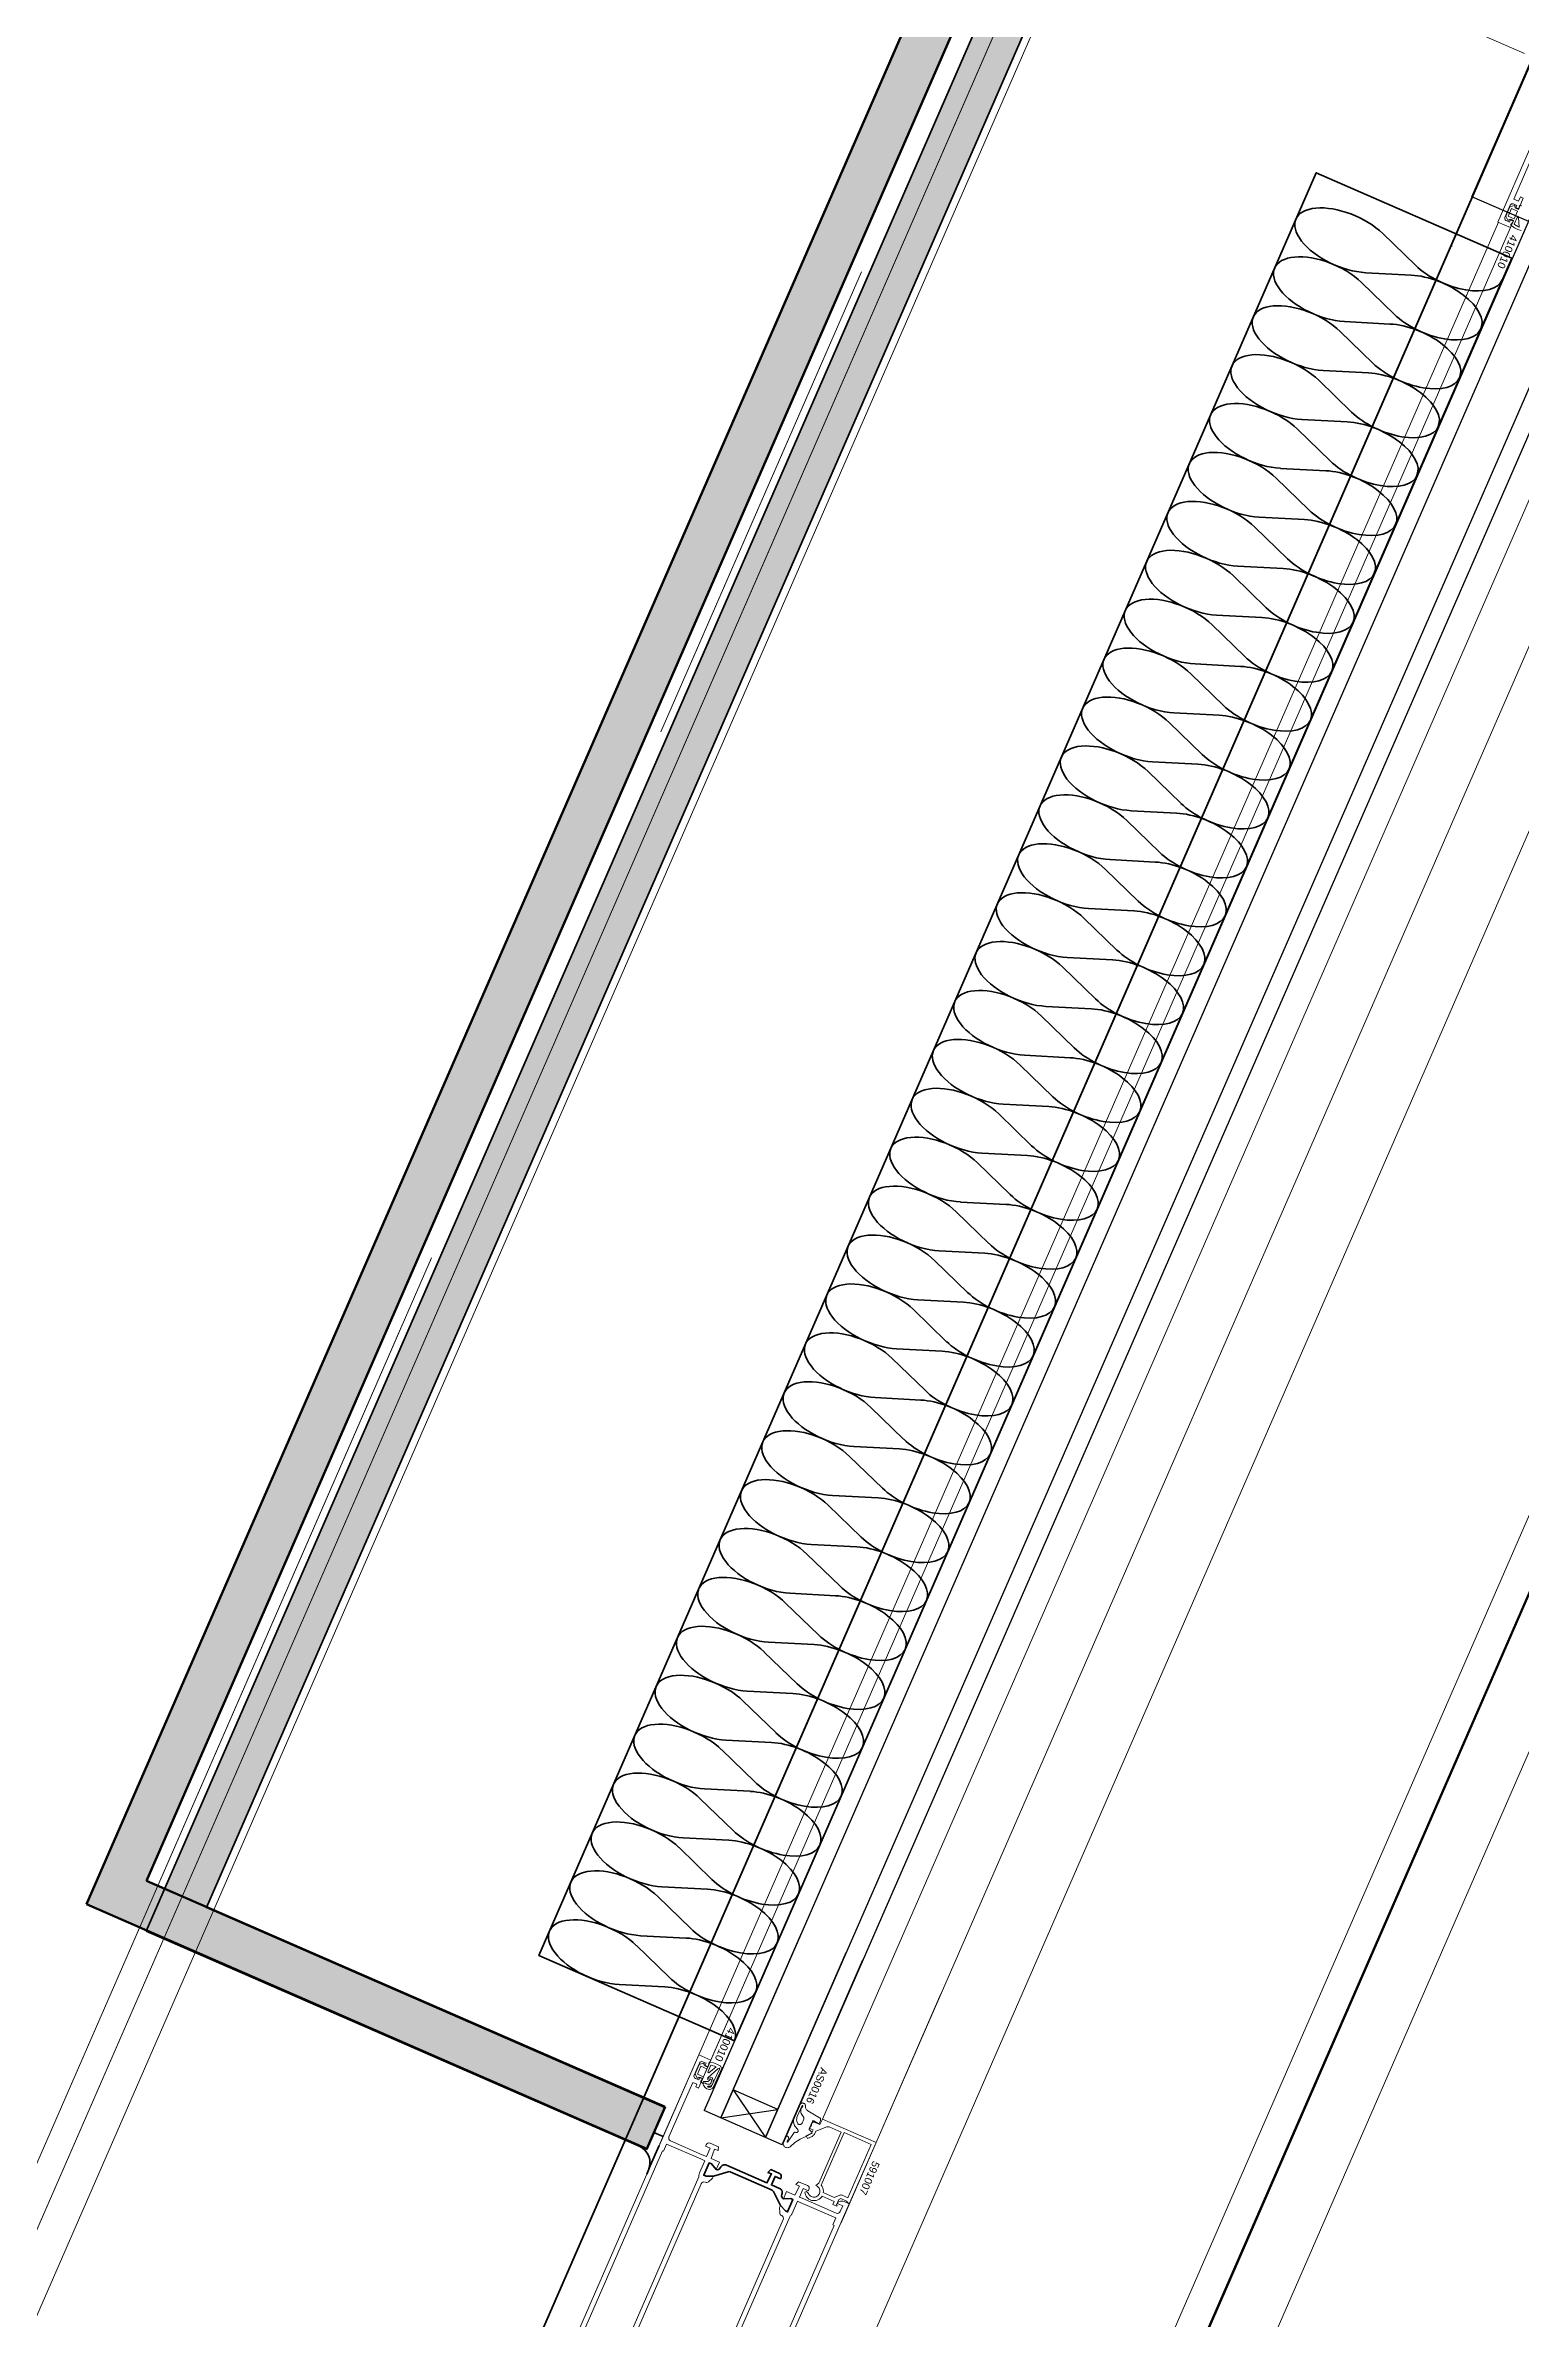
# Model space of a CAD drawing. Header units: millimetres. Extents: x -37281 to 954596, y -59787 to 956680.
# Drawn here: x 9060 to 9544, y -6371 to -5625 of the extents above; entities that cross this region are included whole.
import ezdxf
from ezdxf.enums import TextEntityAlignment as Align

# ---------------------------------------------------------------- set-up
doc = ezdxf.new("R2010")
doc.units = ezdxf.units.MM
doc.header["$MEASUREMENT"] = 0
doc.linetypes.add('Dot & Dashed', pattern=[670.277762, 352.777767, -176.388884, 0, -141.111112])
doc.linetypes.add('Double Dashed', pattern=[1093.611073, 529.166651, -211.666656, 141.111112, -211.666656])
for name, color, linetype, lineweight in [('0_Pen_No__2', 8, 'Continuous', 15), ('0_Pen_No__5', 7, 'Continuous', 25), ('0_Pen_No__6', 7, 'Continuous', 35), ('0_Pen_No__7', 7, 'Continuous', 35), ('0_Pen_No__9', 7, 'Continuous', 13), ('New_A-20-M_Floor_Slab_Pen_No__89', 8, 'Continuous', 20), ('New_A-20-M_Roof_Pen_No__93', 8, 'Continuous', 13), ('New_A-25-M_Curtain_Wall_Pen_No__90', 8, 'Continuous', 20), ('New_A-25-M_Wall_Ext_Pen_No__1', 7, 'Continuous', 13), ('New_A-25-M_Wall_Ext_Pen_No__155', 5, 'Continuous', 35), ('New_A-25-M_Wall_Ext_Pen_No__87', 8, 'Continuous', 20), ('New_A-95-P_Drawing_Pen_No__1', 7, 'Continuous', 13), ('New_ArchiCAD Windows_Pen_No__3', 7, 'Continuous', 18), ('New_ArchiCAD Zone Stamps_Pen_No__9', 7, 'Continuous', 13)]:
    doc.layers.add(name, color=color, linetype=linetype, lineweight=lineweight)
for name, color, linetype, lineweight, true_color in [('0_Pen_No__40', 7, 'Continuous', 35, 0x2a2a2a), ('0_Pen_No__54', 7, 'Continuous', 35, 0x444444), ('A-15-MG_Structural_Grid_Pen_No__163', 7, 'Continuous', 0, 0x750077), ('A-25-M_Wall_Int_Pen_No__107', 7, 'Continuous', 15, 0xa6a6a6), ('A-25-M_Wall_Int_Pen_No__27', 7, 'Continuous', 50, 0x2a2a2a), ('New_A-15-MG_Structural_Grid_Phase_2_Pen_No__222', 7, 'Continuous', 13, 0x65af33), ('New_A-25-M_Curtain_Wall_Pen_No__69', 7, 'Continuous', 20, 0x606060), ('New_A-35-M_FFE-Zone_Pen_No__74', 7, 'Continuous', 20, 0x606060), ('New_ArchiCAD Windows_Pen_No__23', 7, 'Continuous', 30, 0x2a2a2a)]:
    doc.layers.add(name, color=color, linetype=linetype, lineweight=lineweight, true_color=true_color)
for name, color, linetype in [('A-15-MG_Structural_Grid', 7, 'Continuous'), ('A-25-M_Wall_Int', 7, 'Continuous'), ('New_A-15-MG_Structural_Grid_Phase_2', 7, 'Continuous'), ('New_A-20-M_Floor_Slab', 7, 'Continuous'), ('New_A-20-M_Roof', 7, 'Continuous'), ('New_A-25-M_Curtain_Wall', 7, 'Continuous'), ('New_A-25-M_Wall_Ext', 7, 'Continuous'), ('New_A-35-M_FFE-Zone', 7, 'Continuous'), ('New_A-95-P_Drawing', 7, 'Continuous'), ('New_ArchiCAD Windows', 7, 'Continuous')]:
    doc.layers.add(name, color=color, linetype=linetype)
doc.styles.add('GENERATED_STYLE_2', font='')
doc.styles.add('GENERATED_STYLE_3', font='')
doc.styles.add('GENERATED_STYLE_4', font='')
doc.styles.get('GENERATED_STYLE_2').set_extended_font_data('Arial', bold=True)
doc.styles.get('GENERATED_STYLE_3').set_extended_font_data('Arial')
doc.styles.get('GENERATED_STYLE_4').set_extended_font_data('Swis721 BT')
doc.dimstyles.new('GENERATED_STYLE__1', dxfattribs={"dimtxt": 250, "dimasz": 95, "dimexe": 0.18, "dimexo": 0, "dimgap": 0.09, "dimtad": 1, "dimdec": 0, "dimzin": 0, "dimdsep": 46, "dimtxsty": 'GENERATED_STYLE_4', "dimblk": 'ARROWHEAD_2', "dimblk1": 'ARROWHEAD_2', "dimblk2": 'ARROWHEAD_2', "dimcen": 0.09, "dimclrd": 7, "dimclre": 7, "dimclrt": 7, "dimadec": 0, "dimazin": 0, "dimtfac": 1, "dimtdec": 4, "dimtmove": 0, "dimatfit": 3, "dimfxl": 1, "dimtolj": 1, "dimtzin": 0, "dimarcsym": 0})

# ---------------------------------------------------------------- blocks, each defined once
blk = doc.blocks.new('Wall_2_3', base_point=(10092.6, -4631.3))
at = {"layer": 'New_A-25-M_Wall_Ext_Pen_No__87', "linetype": 'Continuous', "flags": 128}
for points in [[(10000.93, -4591.33), (2142.47, -22613.27)], [(2234.14, -22653.24), (10092.6, -4631.3)]]:
    blk.add_lwpolyline(points, dxfattribs=at)
blk = doc.blocks.new('Wall_4_3', base_point=(9982.59, -4632.6))
at = {"layer": 'New_A-25-M_Wall_Ext_Pen_No__87', "linetype": 'Continuous', "flags": 128}
for points in [[(9831.34, -4566.65), (7921.52, -8946.49)], [(4871.77, -16353.33), (9982.59, -4632.6)]]:
    blk.add_lwpolyline(points, dxfattribs=at)
blk = doc.blocks.new('Single Office_INB 2115_9_3', base_point=(8057.77, -4933.21))
at = {"layer": 'New_A-35-M_FFE-Zone_Pen_No__74', "linetype": 'Continuous'}
blk.add_line((8511.78, -7592.83), (9849.29, -4525.48), dxfattribs=at)
at = {"layer": 'New_ArchiCAD Zone Stamps_Pen_No__9'}
for tag, height, style, p in [('ROOM_NAME', 250, 'GENERATED_STYLE_2', (6347.73, -3992.94)), ('zoneNameLine2', 250, 'GENERATED_STYLE_2', (6159.3, -4425.07)), ('ROOM_NUMBER', 200, 'GENERATED_STYLE_3', (5970.87, -4845.78)), ('measuredAreaCode', 200, 'GENERATED_STYLE_3', (5813.84, -5205.89)), ('DUMMY_649', 200, 'GENERATED_STYLE_3', (6121.24, -5339.93)), ('DUMMY_650', 200, 'GENERATED_STYLE_3', (6610.58, -5553.31)), ('DUMMY_651', 133.33, 'GENERATED_STYLE_3', (6889.88, -5659.86))]:
    blk.add_attdef(tag, text='', height=height, rotation=336.44041, dxfattribs=dict(at, style=style)).set_placement(p, align=Align.TOP_LEFT)
blk = doc.blocks.new('Slab_4_3', base_point=(-34879.65, -33019.01))
at = {"layer": 'New_A-20-M_Floor_Slab_Pen_No__89', "linetype": 'Continuous', "flags": 128}
blk.add_lwpolyline([(19341.14, -30335.29), (10989.45, -26693.54), (10933.09, -26822.78), (1863.41, -22867.95), (9871.66, -4502.51), (4224.74, -2040.17), (4132.95, -2000.14), (2145.42, -6558.18), (-3141.98, -4252.62), (-10743.58, -11326.43), (-11126.43, -10915.01), (-34879.65, -33019.01)], dxfattribs=at)
blk = doc.blocks.new('Slab_8_3', base_point=(10933.09, -26822.78))
at = {"layer": 'New_A-20-M_Floor_Slab_Pen_No__89', "linetype": 'Continuous', "flags": 128}
blk.add_lwpolyline([(10933.09, -26822.78), (1863.41, -22867.95), (9871.66, -4502.51), (18941.33, -8457.33)], close=True, dxfattribs=at)
blk = doc.blocks.new('Double Window 19[11]_3')
at = {"layer": 'New_ArchiCAD Windows_Pen_No__23', "linetype": 'Continuous'}
for p, q in [((9528.21, -5674.65), (9548.19, -5628.81)), ((9702.37, -5750.59), (9528.21, -5674.65))]:
    blk.add_line(p, q, dxfattribs=at)
at = {"layer": 'New_ArchiCAD Windows_Pen_No__3', "linetype": 'Continuous'}
for p, q in [((8837.36, -6846.16), (9396.94, -5562.86)), ((9188.46, -6453.79), (9528.21, -5674.65)), ((9171.94, -6992.06), (9731.52, -5708.75)), ((9702.37, -5750.59), (9362.62, -6529.74))]:
    blk.add_line(p, q, dxfattribs=at)
blk = doc.blocks.new('Wall_139_3', base_point=(10165.92, -4712.54))
at = {"layer": 'New_A-25-M_Wall_Ext_Pen_No__155', "linetype": 'Continuous'}
h = blk.add_hatch(dxfattribs=at)
h.set_pattern_fill('Grid_5x5_Diagonal_0003', color=256, style=0, pattern_type=2)
h.set_pattern_definition([(45, (0, 0), (-35.35534, 35.35534), []), (135, (0, 0), (35.35534, 35.35534), [])])
h.paths.add_polyline_path([(9831.34, -4566.65), (9396.94, -5562.86), (9410.69, -5568.86), (9413.44, -5570.06), (9545.44, -5627.61), (9548.19, -5628.81), (9548.65, -5629.01), (9722.35, -5704.76), (9730.88, -5708.47), (9731.52, -5708.75), (10165.92, -4712.54), (10165.27, -4712.26), (9983.05, -4632.8), (9982.59, -4632.6), (9979.84, -4631.4), (9847.84, -4573.85), (9845.09, -4572.65)])
at = {"layer": 'New_A-25-M_Wall_Ext_Pen_No__1', "linetype": 'Continuous'}
blk.add_line((9545.44, -5627.61), (9413.44, -5570.06), dxfattribs=at)
at = {"layer": 'New_ArchiCAD Windows', "color": 251, "linetype": 'Continuous', "lineweight": 20, "true_color": 0x606060}
blk.add_blockref('Double Window 19[11]_3', (0, 0), dxfattribs=at)
blk = doc.blocks.new('Wall_197_3', base_point=(9073.79, -6234.67))
at = {"layer": 'A-25-M_Wall_Int_Pen_No__107', "linetype": 'Continuous'}
blk.add_hatch(color=256, dxfattribs=at).paths.add_polyline_path([(9093.54, -6226.92), (9543.89, -5194.12), (9530.14, -5188.12), (9073.79, -6234.67)])
at = {"layer": 'A-25-M_Wall_Int_Pen_No__27', "linetype": 'Continuous', "flags": 128}
for points in [[(9530.14, -5188.12), (9073.79, -6234.67)], [(9093.54, -6226.92), (9543.89, -5194.12)]]:
    blk.add_lwpolyline(points, dxfattribs=at)
blk = doc.blocks.new('Wall_198_3', base_point=(9257.63, -6314.83))
at = {"layer": 'A-25-M_Wall_Int_Pen_No__107', "linetype": 'Continuous'}
blk.add_hatch(color=256, dxfattribs=at).paths.add_polyline_path([(9263.62, -6301.08), (9093.54, -6226.92), (9073.79, -6234.67), (9257.63, -6314.83)])
at = {"layer": 'A-25-M_Wall_Int_Pen_No__27', "linetype": 'Continuous', "flags": 128}
for points in [[(9263.62, -6301.08), (9093.54, -6226.92)], [(9073.79, -6234.67), (9257.63, -6314.83)], [(9257.63, -6314.83), (9263.62, -6301.08)]]:
    blk.add_lwpolyline(points, dxfattribs=at)
blk = doc.blocks.new('Morph_1_3')
at = {"layer": 'New_A-20-M_Roof_Pen_No__93', "linetype": 'Continuous', "flags": 128}
blk.add_lwpolyline([(2064.53, -22792.01), (10012.82, -4564.06)], dxfattribs=at)
blk = doc.blocks.new('Standard grid marker')
at = {"layer": 'A-15-MG_Structural_Grid_Pen_No__163', "linetype": 'Double Dashed'}
blk.add_line((1000, 0), (29725.95, 0), dxfattribs=at)
at = {"layer": 'A-15-MG_Structural_Grid_Pen_No__163', "style": 'GENERATED_STYLE_4'}
for tag, p in [('AC_MarkerText_1_0', (-500, 41.18)), ('AC_MarkerText_1_1', (31225.95, 41.18))]:
    blk.add_attdef(tag, text='', height=350, rotation=90, dxfattribs=at).set_placement(p, align=Align.MIDDLE_CENTER)
blk = doc.blocks.new('Beam_4_3', base_point=(10000.93, -4591.33))
at = {"layer": 'New_A-25-M_Curtain_Wall_Pen_No__69', "linetype": 'Dot & Dashed'}
blk.add_line((10000.93, -4591.33), (2142.47, -22613.27), dxfattribs=at)
at = {"layer": 'New_A-25-M_Curtain_Wall_Pen_No__90', "linetype": 'Continuous'}
for p, q in [((10000.93, -4591.33), (2142.47, -22613.27)), ((10203.2, -4679.52), (2344.74, -22701.46))]:
    blk.add_line(p, q, dxfattribs=at)
blk = doc.blocks.new('*D486')
at = {"layer": 'New_A-95-P_Drawing_Pen_No__1', "linetype": 'Continuous'}
for p, q in [((10444.54, -4791.67), (10358.8, -4675.56)), ((10426.1, -4677.59), (10401.67, -4733.62)), ((10315.74, -4696.14), (10487.61, -4771.09)), ((10401.67, -4733.62), (9682.21, -6383.58)), ((9639.34, -6325.52), (9725.07, -6441.64)), ((9596.27, -6346.11), (9768.14, -6421.05)), ((9682.21, -6383.58), (9657.77, -6439.61))]:
    blk.add_line(p, q, dxfattribs=at)
at = {"layer": 'New_A-95-P_Drawing_Pen_No__1', "insert": (9819.6, -5943.41), "char_height": 250, "attachment_point": 7, "rotation": 66.44041, "style": 'GENERATED_STYLE_4'}
blk.add_mtext('\\A1;{\\fSwis721 BT|b0|i0|c0|p34;1,800}', dxfattribs=at)
blk = doc.blocks.new('ARROWHEAD_2')
at = {"color": 0, "linetype": 'Continuous', "lineweight": 0}
for p, q in [((-0.3781, -0.655), (0.3781, 0.655)), ((0, 0), (-1, 0))]:
    blk.add_line(p, q, dxfattribs=at)
blk = doc.blocks.new('Standard grid marker[55]_3', base_point=(12179.47, 840.07))
at = {"layer": 'New_A-15-MG_Structural_Grid_Phase_2_Pen_No__222', "linetype": 'Double Dashed'}
blk.add_line((11800.31, -29.45), (-2469.84, -32755.44), dxfattribs=at)
at = {"layer": 'New_A-15-MG_Structural_Grid_Phase_2_Pen_No__222', "style": 'GENERATED_STYLE_4'}
for tag, p in [('AC_MarkerText_1_0', (11806.43, 1584.91)), ('AC_MarkerText_1_1', (-3621.73, -33796.76))]:
    blk.add_attdef(tag, text='', height=350, rotation=336.44041, dxfattribs=at).set_placement(p, align=Align.MIDDLE_CENTER)

msp = doc.modelspace()

# ---------------------------------------------------------------- hatches: boundary and pattern name
at = {"layer": '0_Pen_No__40', "linetype": 'Continuous'}
for points in [[(9093.42, -6243.48), (9113.16, -6235.73), (9555.98, -5221.46), (9541.77, -5215.26)], [(9093.42, -6243.48), (9257.54, -6315.05), (9263.53, -6301.3), (9113.16, -6235.73)]]:
    msp.add_hatch(color=256, dxfattribs=at).paths.add_polyline_path(points)

# ---------------------------------------------------------------- linework, layer by layer
at = {"layer": '0_Pen_No__2', "linetype": 'Continuous', "flags": 128}
for points in [[(9549.77, -5657.54), (9541.98, -5675.41), (9543.54, -5676.09), (9544.14, -5674.71), (9545.05, -5675.11), (9543.45, -5678.78), (9542.54, -5678.38), (9542.94, -5677.46), (9541.84, -5676.99), (9541.72, -5676.94), (9541.6, -5676.92), (9541.47, -5676.92), (9541.35, -5676.94), (9541.23, -5676.97), (9541.11, -5677.03), (9541.01, -5677.1), (9540.92, -5677.19), (9540.84, -5677.29), (9540.78, -5677.4), (9539.03, -5681.43), (9538.99, -5681.55), (9538.96, -5681.67), (9538.96, -5681.8), (9538.98, -5681.92), (9539.01, -5682.04), (9539.07, -5682.16), (9539.14, -5682.26), (9539.23, -5682.35), (9539.33, -5682.43), (9539.44, -5682.48), (9540.54, -5682.96), (9540.94, -5682.05), (9541.86, -5682.45), (9540.86, -5684.74), (9536.73, -5682.94), (9557.52, -5635.28)], [(9310, -6328.82), (9309.47, -6329.04), (9309.53, -6329.49), (9309.66, -6329.93), (9309.85, -6330.35), (9310.1, -6330.73), (9310.41, -6331.07), (9310.77, -6331.36), (9311.16, -6331.59), (9311.64, -6331.76), (9312.15, -6331.84), (9312.66, -6331.84), (9313.16, -6331.76), (9313.64, -6331.59), (9314.09, -6331.35), (9314.5, -6331.04), (9314.84, -6330.66), (9315.08, -6330.36), (9319.02, -6332.08), (9318.58, -6333.08), (9319.87, -6333.64), (9320.03, -6333.28), (9319.84, -6333.2), (9320.6, -6331.45), (9321.26, -6331.2), (9323.05, -6331.98), (9323.6, -6332.72), (9324.12, -6332.66), (9332.79, -6312.77), (9315.19, -6305.09), (9314.39, -6306.93), (9312.28, -6306.01), (9311.59, -6306.57), (9311.62, -6306.74), (9311.61, -6306.9), (9311.58, -6307.06), (9311.52, -6307.21), (9311.44, -6307.36), (9311.34, -6307.48), (9311.22, -6307.59), (9311.08, -6307.68), (9311.1, -6308.22), (9312.11, -6308.66), (9311.65, -6309.71), (9309.86, -6310.6), (9310.31, -6311.5), (9311.77, -6310.77), (9312.01, -6310.63), (9312.23, -6310.46), (9312.42, -6310.25), (9312.58, -6310.03), (9312.71, -6309.78), (9313.02, -6309.06), (9316.59, -6307.66), (9316.74, -6307.61), (9316.9, -6307.59), (9317.06, -6307.6), (9317.21, -6307.62), (9317.36, -6307.68), (9321.28, -6309.39)], [(9321.28, -6309.39), (9313.97, -6326.16), (9313.03, -6326.85), (9313.41, -6327.08), (9313.68, -6327.28), (9313.91, -6327.52), (9314.1, -6327.79), (9314.24, -6328.1), (9314.32, -6328.42), (9314.35, -6328.75), (9314.32, -6329.09), (9314.24, -6329.41), (9314.1, -6329.71), (9313.91, -6329.99), (9313.68, -6330.22), (9313.41, -6330.42), (9313.11, -6330.57), (9312.79, -6330.66), (9312.46, -6330.7), (9312.12, -6330.68), (9311.8, -6330.61), (9311.49, -6330.48), (9311.21, -6330.3), (9310.97, -6330.07), (9310.76, -6329.81), (9310.61, -6329.51), (9310, -6328.82)]]:
    msp.add_lwpolyline(points, dxfattribs=at)
for points in [[(9242.13, -6402.58), (9275.39, -6326.31, -0.414214), (9276.71, -6325.8), (9276.76, -6325.82, 0.294108), (9277.83, -6325.65), (9279.14, -6324.46), (9279.42, -6323.82), (9277.01, -6323.86), (9276.27, -6323.54), (9278.03, -6319.5), (9278.77, -6319.82), (9280.38, -6321.62), (9281.42, -6319.24), (9278.67, -6318.04), (9279.79, -6314.92), (9280.99, -6315.45), (9281.07, -6314.17), (9278.36, -6312.99, 0.414214), (9277.05, -6313.51), (9276.85, -6313.97), (9278.4, -6314.65), (9277.21, -6317.4), (9275.79, -6316.78), (9265.38, -6312.24, -0.414214), (9264.86, -6310.92), (9272.66, -6293.05), (9274.03, -6293.65), (9273.63, -6294.57), (9274.55, -6294.97), (9275.95, -6291.76), (9275.03, -6291.36), (9274.63, -6292.27), (9273.53, -6291.79, -0.414214), (9273.12, -6290.74), (9274.88, -6286.71, -0.414214), (9275.93, -6286.29), (9277.03, -6286.77), (9276.63, -6287.69), (9277.55, -6288.09), (9278.55, -6285.8), (9274.61, -6284.08), (9210.65, -6430.74)], [(9269.08, -6414.33), (9302.34, -6338.07, 0.414214), (9301.82, -6336.75), (9301.77, -6336.73, -0.294108), (9301.17, -6335.83), (9301.14, -6334.05), (9301.42, -6333.41), (9303.04, -6335.21), (9303.77, -6335.53), (9305.53, -6331.49), (9304.8, -6331.17), (9302.38, -6331.21), (9303.42, -6328.83), (9306.17, -6330.03), (9307.69, -6327.09), (9306.5, -6326.57), (9307.38, -6325.64), (9310.26, -6326.9, -0.414214), (9310.78, -6328.22), (9310.58, -6328.68), (9308.84, -6327.92), (9307.64, -6330.67), (9308.54, -6331.06), (9319.74, -6335.94, 0.414214), (9321.05, -6335.43), (9321.85, -6333.59), (9320.2, -6332.87), (9320.21, -6332.32), (9320.74, -6332.11, -0.198912), (9322.27, -6332.14), (9324.01, -6332.9), (9280.04, -6433.73)], [(9304.76, -6336.76, 0.112281), (9304.5, -6337.12), (9269.86, -6416.56, 0.112281), (9269.78, -6416.99, -0.112281), (9269.61, -6417.89), (9267.87, -6421.87), (9280.43, -6427.35), (9281.42, -6425.06), (9281.88, -6425.26), (9319.06, -6340.01), (9318.6, -6339.81), (9319.6, -6337.52), (9307.91, -6332.42)], [(9307.91, -6332.42), (9307.04, -6332.04), (9305.3, -6336.03, -0.112281), (9304.76, -6336.76)]]:
    msp.add_lwpolyline(points, format="xyb", dxfattribs=at)
msp.add_lwpolyline([(9275.27, -6318.19), (9276.61, -6318.77), (9274.87, -6322.76, 0.112281), (9274.7, -6323.65, -0.112281), (9274.61, -6324.09), (9239.98, -6403.53, -0.112281), (9239.71, -6403.88, 0.112281), (9239.17, -6404.62), (9237.43, -6408.6), (9224.88, -6403.13), (9225.88, -6400.84), (9225.6, -6400.72), (9262.77, -6315.47), (9263.05, -6315.59), (9264.05, -6313.3)], format="xyb", close=True, dxfattribs=at)
msp.add_lwpolyline([(9322.32, -6309.51), (9331.21, -6313.39), (9323.57, -6330.9), (9321.67, -6330.06), (9321.52, -6330.01), (9321.36, -6329.98), (9321.21, -6329.98), (9321.05, -6330), (9320.9, -6330.05), (9319.05, -6330.78), (9315.47, -6329.21), (9315.5, -6328.69), (9315.45, -6328.18), (9315.31, -6327.67), (9315.09, -6327.2), (9314.79, -6326.78)], close=True, dxfattribs=at)
at = {"layer": '0_Pen_No__40', "linetype": 'Continuous'}
for p, q in [((9735.36, -5700.74), (2596.69, -22071.98)), ((9257.54, -6315.05), (9263.53, -6301.3)), ((9261.64, -6313.82), (9258.74, -6320.46)), ((9262.93, -6310.85), (9259.93, -6309.55)), ((9258.74, -6320.46), (9257.54, -6323.21))]:
    msp.add_line(p, q, dxfattribs=at)
at = {"layer": '0_Pen_No__40', "linetype": 'Continuous', "flags": 128}
for points in [[(9394.83, -5552.25), (9093.42, -6243.48)], [(9113.16, -6235.73), (9397.07, -5584.64), (9409.04, -5558.44)], [(9263.53, -6301.3), (9113.16, -6235.73)], [(9093.42, -6243.48), (9257.54, -6315.05)]]:
    msp.add_lwpolyline(points, dxfattribs=at)
at = {"layer": '0_Pen_No__40', "linetype": 'Continuous'}
msp.add_arc((9252.63, -6319.45), 6, 336.44041, 66.44041, dxfattribs=at)
at = {"layer": '0_Pen_No__5', "linetype": 'Continuous'}
for p, q in [((9551.47, -5671.91), (9276.37, -6302.31)), ((9556.97, -5674.31), (9281.87, -6304.7)), ((9571.63, -5680.71), (9296.54, -6311.1)), ((9577.13, -5683.1), (9302.29, -6312.92)), ((9281.87, -6304.7), (9308.28, -6244.13)), ((9286.36, -6279.39), (9302.78, -6241.73)), ((9296.53, -6311.1), (9322.95, -6250.52)), ((9302.03, -6313.5), (9328.45, -6252.92)), ((9300.53, -6301.93), (9285.86, -6295.54)), ((9285.86, -6295.54), (9296.53, -6311.1)), ((9302.03, -6313.5), (9276.37, -6302.3)), ((9281.87, -6304.7), (9300.53, -6301.93))]:
    msp.add_line(p, q, dxfattribs=at)
at = {"layer": '0_Pen_No__54', "linetype": 'Continuous'}
for p, q in [((9498.97, -5686.72), (9509.71, -5697.13)), ((9491.98, -5702.76), (9502.71, -5713.17)), ((9508.31, -5700.33), (9493.38, -5699.55)), ((9501.32, -5716.38), (9486.38, -5715.59)), ((9484.99, -5718.8), (9495.72, -5729.21)), ((9494.32, -5732.42), (9479.39, -5731.63)), ((9477.99, -5734.84), (9488.72, -5745.25)), ((9487.33, -5748.46), (9472.39, -5747.67)), ((9471, -5750.88), (9481.73, -5761.29)), ((9464, -5766.92), (9474.74, -5777.33)), ((9480.33, -5764.5), (9465.4, -5763.72)), ((9457.01, -5782.97), (9467.74, -5793.37)), ((9473.34, -5780.54), (9458.4, -5779.76)), ((9450.01, -5799.01), (9460.75, -5809.42)), ((9466.34, -5796.58), (9451.41, -5795.8)), ((9459.35, -5812.62), (9444.42, -5811.84)), ((9443.02, -5815.05), (9453.75, -5825.46)), ((9452.35, -5828.66), (9437.42, -5827.88)), ((9436.02, -5831.09), (9446.76, -5841.5)), ((9445.36, -5844.71), (9430.43, -5843.92)), ((9429.03, -5847.13), (9439.76, -5857.54)), ((9422.03, -5863.17), (9432.77, -5873.58)), ((9438.36, -5860.75), (9423.43, -5859.96)), ((9415.04, -5879.21), (9425.77, -5889.62)), ((9431.37, -5876.79), (9416.44, -5876.01)), ((9408.04, -5895.25), (9418.78, -5905.66)), ((9424.37, -5892.83), (9409.44, -5892.05)), ((9401.05, -5911.3), (9411.78, -5921.7)), ((9417.38, -5908.87), (9402.45, -5908.09)), ((9410.38, -5924.91), (9395.45, -5924.13)), ((9394.05, -5927.34), (9404.79, -5937.75)), ((9403.39, -5940.95), (9388.46, -5940.17)), ((9387.06, -5943.38), (9397.79, -5953.79)), ((9396.39, -5957), (9381.46, -5956.21)), ((9380.06, -5959.42), (9390.8, -5969.83)), ((9373.07, -5975.46), (9383.8, -5985.87)), ((9389.4, -5973.04), (9374.47, -5972.25)), ((9366.07, -5991.5), (9376.81, -6001.91)), ((9382.4, -5989.08), (9367.47, -5988.29)), ((9359.08, -6007.54), (9369.81, -6017.95)), ((9375.41, -6005.12), (9360.48, -6004.34)), ((9368.41, -6021.16), (9353.48, -6020.38)), ((9352.08, -6023.59), (9362.82, -6033.99)), ((9361.42, -6037.2), (9346.49, -6036.42)), ((9345.09, -6039.63), (9355.82, -6050.03)), ((9354.42, -6053.24), (9339.49, -6052.46)), ((9338.09, -6055.67), (9348.83, -6066.08)), ((9331.1, -6071.71), (9341.83, -6082.12)), ((9347.43, -6069.28), (9332.5, -6068.5)), ((9324.1, -6087.75), (9334.84, -6098.16)), ((9340.44, -6085.33), (9325.5, -6084.54)), ((9317.11, -6103.79), (9327.84, -6114.2)), ((9333.44, -6101.37), (9318.51, -6100.58)), ((9310.12, -6119.83), (9320.85, -6130.24)), ((9326.45, -6117.41), (9311.51, -6116.62)), ((9319.45, -6133.45), (9304.52, -6132.67)), ((9303.12, -6135.87), (9313.86, -6146.28)), ((9312.46, -6149.49), (9297.52, -6148.71)), ((9296.13, -6151.92), (9306.86, -6162.32)), ((9305.46, -6165.53), (9290.53, -6164.75)), ((9289.13, -6167.96), (9299.87, -6178.36)), ((9282.14, -6184), (9292.87, -6194.41)), ((9298.47, -6181.57), (9283.54, -6180.79)), ((9275.14, -6200.04), (9285.88, -6210.45)), ((9291.47, -6197.61), (9276.54, -6196.83)), ((9268.15, -6216.08), (9278.88, -6226.49)), ((9284.48, -6213.66), (9269.55, -6212.87)), ((9261.15, -6232.12), (9271.89, -6242.53)), ((9277.48, -6229.7), (9262.55, -6228.91)), ((9270.49, -6245.74), (9255.56, -6244.95)), ((9254.16, -6248.16), (9264.89, -6258.57)), ((9263.49, -6261.78), (9248.56, -6261))]:
    msp.add_line(p, q, dxfattribs=at)
at = {"layer": '0_Pen_No__54', "linetype": 'Continuous', "flags": 128}
msp.add_lwpolyline([(9286.36, -6279.39), (9541.29, -5694.75), (9477.13, -5666.77), (9222.2, -6251.41)], close=True, dxfattribs=at)
at = {"layer": '0_Pen_No__54', "linetype": 'Continuous'}
for centre, start_param, end_param in [((9486.55, -5688.94), 0.927295, 5.35589), ((9479.56, -5704.98), 0.927295, 5.35589), ((9515.14, -5710.95), 0, 2.214297), ((9522.13, -5694.91), 4.068888, 6.283185), ((9472.56, -5721.02), 0.927295, 5.35589), ((9508.14, -5726.99), 0, 2.214297), ((9515.14, -5710.95), 4.068888, 6.283185), ((9465.57, -5737.06), 0.927295, 5.35589), ((9501.15, -5743.03), 0, 2.214297), ((9508.14, -5726.99), 4.068888, 6.283185), ((9458.57, -5753.1), 0.927295, 5.35589), ((9501.15, -5743.03), 4.068888, 6.283185), ((9494.15, -5759.07), 0, 2.214297), ((9451.58, -5769.14), 0.927295, 5.35589), ((9494.15, -5759.07), 4.068888, 6.283185), ((9487.16, -5775.11), 0, 2.214297), ((9444.58, -5785.19), 0.927295, 5.35589), ((9487.16, -5775.11), 4.068888, 6.283185), ((9480.16, -5791.15), 0, 2.214297), ((9437.59, -5801.23), 0.927295, 5.35589), ((9473.17, -5807.2), 0, 2.214297), ((9480.16, -5791.15), 4.068888, 6.283185), ((9430.59, -5817.27), 0.927295, 5.35589), ((9466.17, -5823.24), 0, 2.214297), ((9473.17, -5807.2), 4.068888, 6.283185), ((9423.6, -5833.31), 0.927295, 5.35589), ((9459.18, -5839.28), 0, 2.214297), ((9466.17, -5823.24), 4.068888, 6.283185), ((9416.6, -5849.35), 0.927295, 5.35589), ((9459.18, -5839.28), 4.068888, 6.283185), ((9452.18, -5855.32), 0, 2.214297), ((9409.61, -5865.39), 0.927295, 5.35589), ((9452.18, -5855.32), 4.068888, 6.283185), ((9445.19, -5871.36), 0, 2.214297), ((9402.61, -5881.43), 0.927295, 5.35589), ((9445.19, -5871.36), 4.068888, 6.283185), ((9438.19, -5887.4), 0, 2.214297), ((9395.62, -5897.47), 0.927295, 5.35589), ((9431.2, -5903.44), 0, 2.214297), ((9438.19, -5887.4), 4.068888, 6.283185), ((9388.62, -5913.52), 0.927295, 5.35589), ((9424.2, -5919.48), 0, 2.214297), ((9431.2, -5903.44), 4.068888, 6.283185), ((9381.63, -5929.56), 0.927295, 5.35589), ((9417.21, -5935.53), 0, 2.214297), ((9424.2, -5919.48), 4.068888, 6.283185), ((9374.64, -5945.6), 0.927295, 5.35589), ((9410.22, -5951.57), 0, 2.214297), ((9417.21, -5935.53), 4.068888, 6.283185), ((9367.64, -5961.64), 0.927295, 5.35589), ((9410.22, -5951.57), 4.068888, 6.283185), ((9403.22, -5967.61), 0, 2.214297), ((9360.65, -5977.68), 0.927295, 5.35589), ((9403.22, -5967.61), 4.068888, 6.283185), ((9396.23, -5983.65), 0, 2.214297), ((9353.65, -5993.72), 0.927295, 5.35589), ((9396.23, -5983.65), 4.068888, 6.283185), ((9389.23, -5999.69), 0, 2.214297), ((9346.66, -6009.76), 0.927295, 5.35589), ((9382.24, -6015.73), 0, 2.214297), ((9389.23, -5999.69), 4.068888, 6.283185), ((9339.66, -6025.8), 0.927295, 5.35589), ((9375.24, -6031.77), 0, 2.214297), ((9382.24, -6015.73), 4.068888, 6.283185), ((9332.67, -6041.85), 0.927295, 5.35589), ((9368.25, -6047.81), 0, 2.214297), ((9375.24, -6031.77), 4.068888, 6.283185), ((9325.67, -6057.89), 0.927295, 5.35589), ((9361.25, -6063.86), 0, 2.214297), ((9368.25, -6047.81), 4.068888, 6.283185), ((9318.68, -6073.93), 0.927295, 5.35589), ((9361.25, -6063.86), 4.068888, 6.283185), ((9354.26, -6079.9), 0, 2.214297), ((9311.68, -6089.97), 0.927295, 5.35589), ((9354.26, -6079.9), 4.068888, 6.283185), ((9347.26, -6095.94), 0, 2.214297), ((9304.69, -6106.01), 0.927295, 5.35589), ((9340.27, -6111.98), 0, 2.214297), ((9347.26, -6095.94), 4.068888, 6.283185), ((9297.69, -6122.05), 0.927295, 5.35589), ((9333.27, -6128.02), 0, 2.214297), ((9340.27, -6111.98), 4.068888, 6.283185), ((9290.7, -6138.09), 0.927295, 5.35589), ((9326.28, -6144.06), 0, 2.214297), ((9333.27, -6128.02), 4.068888, 6.283185), ((9283.7, -6154.13), 0.927295, 5.35589), ((9319.28, -6160.1), 0, 2.214297), ((9326.28, -6144.06), 4.068888, 6.283185), ((9276.71, -6170.18), 0.927295, 5.35589), ((9319.28, -6160.1), 4.068888, 6.283185), ((9312.29, -6176.15), 0, 2.214297), ((9269.71, -6186.22), 0.927295, 5.35589), ((9312.29, -6176.15), 4.068888, 6.283185), ((9305.29, -6192.19), 0, 2.214297), ((9262.72, -6202.26), 0.927295, 5.35589), ((9305.29, -6192.19), 4.068888, 6.283185), ((9298.3, -6208.23), 0, 2.214297), ((9255.72, -6218.3), 0.927295, 5.35589), ((9291.3, -6224.27), 0, 2.214297), ((9298.3, -6208.23), 4.068888, 6.283185), ((9248.73, -6234.34), 0.927295, 5.35589), ((9284.31, -6240.31), 0, 2.214297), ((9291.3, -6224.27), 4.068888, 6.283185), ((9241.73, -6250.38), 0.927295, 5.35589), ((9277.31, -6256.35), 0, 2.214297), ((9284.31, -6240.31), 4.068888, 6.283185), ((9270.32, -6272.39), 0, 2.214297), ((9277.31, -6256.35), 4.068888, 6.283185)]:
    msp.add_ellipse(centre, major_axis=(16.04, -6.99), ratio=0.5, start_param=start_param, end_param=end_param, dxfattribs=at)
at = {"layer": '0_Pen_No__6', "linetype": 'Continuous', "flags": 128}
msp.add_lwpolyline([(9281.7, -6321.1, -0.414214), (9280.38, -6321.62), (9278.77, -6319.82), (9278.03, -6319.5), (9276.27, -6323.54), (9277.01, -6323.86), (9279.42, -6323.84), (9284.3, -6322.38, -0.176327), (9284.98, -6322.42), (9298.66, -6328.39, -0.176327), (9299.16, -6328.86), (9301.41, -6333.43), (9303.04, -6335.21), (9303.77, -6335.53), (9305.53, -6331.49), (9304.8, -6331.17), (9302.38, -6331.21, -0.414214), (9301.87, -6329.89), (9301.91, -6329.8, 0.414214), (9301.13, -6327.83), (9298.47, -6326.67), (9299.67, -6323.92), (9301.41, -6324.68), (9301.61, -6324.22, 0.414214), (9301.1, -6322.9), (9298.21, -6321.65), (9297.33, -6322.57), (9298.53, -6323.09), (9297, -6326.03), (9283.71, -6320.23, 0.414214), (9281.74, -6321.01)], format="xyb", close=True, dxfattribs=at)
at = {"layer": '0_Pen_No__9', "linetype": 'Continuous'}
for p, q in [((9536.92, -5683.02), (9274.61, -6284.08)), ((9540.86, -5684.74), (9275.41, -6293)), ((9579.93, -5698.46), (9315.19, -6305.09)), ((9597.53, -5706.13), (9332.79, -6312.77)), ((9278.55, -6285.8), (9298.57, -6239.89)), ((9332.79, -6312.77), (9354.02, -6264.07)), ((9274.61, -6284.08), (9261.9, -6313.21)), ((9278.55, -6285.8), (9278.57, -6285.75)), ((9332.79, -6312.77), (9321.3, -6339.11))]:
    msp.add_line(p, q, dxfattribs=at)
at = {"layer": '0_Pen_No__9', "linetype": 'Continuous', "flags": 128}
msp.add_lwpolyline([(9544.37, -5685.75), (9543.22, -5685.34), (9542.14, -5684.79), (9541.13, -5684.11), (9540.91, -5683.93), (9541.81, -5682.64), (9540.49, -5682.07), (9540.37, -5682.35), (9540.01, -5682.36), (9539.33, -5680.99), (9540.66, -5677.92), (9542.13, -5677.49), (9542.37, -5677.76), (9542.25, -5678.04), (9543.57, -5678.61), (9543.81, -5677.5), (9544.59, -5677.66)], dxfattribs=at)
for points in [[(9542.1, -5681.9), (9540.08, -5681.02), (9541.2, -5678.45), (9543.21, -5679.33)], [(9542.18, -5683.76), (9542.08, -5683.69), (9543.06, -5681.43), (9543.45, -5681.49), (9543.68, -5684.57), (9543.45, -5684.46)], [(9279.46, -6294.52), (9282.12, -6288.75), (9282.34, -6288.17), (9281.76, -6287.94), (9281.83, -6287.78), (9281.68, -6287.69), (9280.6, -6287.12), (9279.46, -6286.7), (9278.27, -6286.43), (9277.99, -6286.39), (9277.66, -6287.92), (9276.34, -6287.35), (9276.46, -6287.07), (9276.22, -6286.8), (9274.76, -6287.23), (9273.42, -6290.3), (9274.1, -6291.66), (9274.47, -6291.66), (9274.59, -6291.38), (9275.9, -6291.95), (9275.25, -6292.89), (9275.9, -6293.35), (9276.27, -6292.82), (9276.89, -6292.73), (9276.99, -6292.78), (9277.11, -6292.82), (9277.23, -6292.83), (9277.35, -6292.83), (9277.47, -6292.81), (9277.58, -6292.76), (9277.68, -6292.71), (9277.84, -6292.62), (9277.98, -6292.51), (9278.11, -6292.38), (9278.21, -6292.23), (9278.28, -6292.06), (9278.65, -6292.05), (9278.73, -6292.27), (9278.76, -6292.49), (9278.77, -6292.72), (9278.73, -6292.94), (9278.66, -6293.16), (9278.56, -6293.36), (9278.48, -6293.46), (9278.37, -6293.55), (9278.26, -6293.62), (9278.13, -6293.67), (9278, -6293.69), (9277.86, -6293.7), (9277.73, -6293.67), (9277.49, -6293.65), (9277.26, -6293.59), (9277.04, -6293.49), (9276.84, -6293.37), (9276.66, -6293.21), (9276.01, -6293.56), (9276.15, -6293.95), (9276.36, -6294.32), (9276.62, -6294.64), (9276.94, -6294.92), (9277.3, -6295.13), (9277.69, -6295.28), (9278.1, -6295.37), (9278.34, -6295.35), (9278.58, -6295.3), (9278.8, -6295.2), (9279, -6295.08), (9279.18, -6294.92), (9279.34, -6294.73)], [(9277.31, -6288.64), (9275.29, -6287.76), (9274.17, -6290.33), (9276.19, -6291.21)], [(9281.4, -6288.74), (9278.79, -6294.33), (9278.7, -6294.44), (9278.58, -6294.53), (9278.46, -6294.6), (9278.32, -6294.65), (9278.18, -6294.68), (9278.03, -6294.68), (9277.89, -6294.67), (9277.75, -6294.62), (9277.62, -6294.56), (9277.5, -6294.48), (9277.57, -6294.32), (9277.81, -6294.36), (9278.04, -6294.36), (9278.28, -6294.32), (9278.5, -6294.24), (9278.71, -6294.13), (9278.9, -6293.98), (9279.06, -6293.81), (9279.22, -6293.49), (9279.32, -6293.14), (9279.37, -6292.79), (9279.36, -6292.43), (9279.29, -6292.08), (9279.17, -6291.74), (9278.99, -6291.43), (9277.76, -6291.73), (9277.74, -6292.04), (9277.45, -6292.17), (9277.56, -6291.58), (9280.87, -6288.59), (9281.37, -6288.44), (9281.49, -6288.58)], [(9278.73, -6287.44), (9278.61, -6287.41), (9277.62, -6289.67), (9277.93, -6289.91), (9280.34, -6287.99), (9280.11, -6287.89)], [(9314.28, -6304.64), (9314.38, -6304.73), (9314.47, -6304.83), (9314.53, -6304.95), (9314.57, -6305.07), (9314.6, -6305.21), (9314.6, -6305.34), (9314.58, -6305.47), (9314.53, -6305.6), (9314.18, -6306.4), (9314.16, -6306.44), (9314.13, -6306.48), (9314.09, -6306.52), (9314.05, -6306.55), (9314, -6306.57), (9313.95, -6306.58), (9313.9, -6306.58), (9313.85, -6306.57), (9313.8, -6306.56), (9313.76, -6306.54), (9312.34, -6305.71), (9312.3, -6305.69), (9312.25, -6305.67), (9312.2, -6305.67), (9312.15, -6305.67), (9312.1, -6305.68), (9312.05, -6305.7), (9312.01, -6305.73), (9311.97, -6305.76), (9311.94, -6305.8), (9311.91, -6305.85), (9310.84, -6308.31), (9310.82, -6308.36), (9310.82, -6308.4), (9310.81, -6308.45), (9310.82, -6308.49), (9310.83, -6308.54), (9310.85, -6308.58), (9310.88, -6308.62), (9310.91, -6308.65), (9311.68, -6309.39), (9311.72, -6309.43), (9311.74, -6309.47), (9311.76, -6309.51), (9311.77, -6309.56), (9311.78, -6309.61), (9311.77, -6309.66), (9311.76, -6309.71), (9311.74, -6309.76), (9311.71, -6309.8), (9311.67, -6309.83), (9311.63, -6309.86), (9311.59, -6309.88), (9309.77, -6310.76), (9307.88, -6311.65), (9306.14, -6312.79), (9304.57, -6314.17), (9304.37, -6314.3), (9304.16, -6314.41), (9303.93, -6314.47), (9303.69, -6314.49), (9303.45, -6314.47), (9303.22, -6314.42), (9303, -6314.32), (9302.8, -6314.18), (9302.63, -6314.02), (9302.49, -6313.83), (9302.38, -6313.61), (9302.31, -6313.38), (9302.28, -6313.15), (9302.29, -6312.91), (9303.11, -6311.02), (9303.15, -6310.94), (9303.2, -6310.88), (9303.27, -6310.82), (9303.33, -6310.78), (9303.41, -6310.74), (9303.49, -6310.72), (9303.57, -6310.72), (9303.65, -6310.72), (9303.73, -6310.74), (9303.81, -6310.78), (9303.88, -6310.82), (9303.94, -6310.88), (9303.99, -6310.94), (9304.03, -6311.01), (9304.06, -6311.09), (9304.07, -6311.17), (9304.07, -6311.26), (9304.06, -6311.34), (9304.03, -6311.42), (9303.61, -6312.39), (9303.59, -6312.43), (9303.58, -6312.48), (9303.58, -6312.53), (9303.58, -6312.58), (9303.6, -6312.62), (9303.62, -6312.67), (9303.64, -6312.71), (9303.69, -6312.69), (9303.72, -6312.66), (9303.76, -6312.63), (9303.79, -6312.59), (9305.88, -6309.45), (9305.93, -6309.39), (9305.99, -6309.36), (9306.04, -6309.35), (9306.09, -6309.34), (9306.13, -6309.34), (9306.18, -6309.35), (9306.22, -6309.37), (9306.51, -6309.49), (9306.59, -6309.52), (9306.68, -6309.53), (9306.76, -6309.53), (9306.85, -6309.51), (9306.93, -6309.48), (9307, -6309.43), (9307.07, -6309.38), (9307.12, -6309.31), (9307.17, -6309.23), (9307.19, -6309.15), (9307.21, -6309.06), (9307.2, -6308.98), (9307.17, -6308.66), (9307.16, -6308.62), (9307.15, -6308.58), (9307.13, -6308.54), (9307.1, -6308.5), (9306.17, -6307.42), (9306.13, -6307.36), (9306.1, -6307.3), (9305.96, -6306.99), (9305.79, -6306.51), (9305.7, -6306.02), (9305.7, -6305.52), (9305.78, -6305.02), (9305.94, -6304.55), (9307.73, -6300.42), (9307.81, -6300.28), (9307.91, -6300.15), (9308.04, -6300.03), (9308.18, -6299.94), (9308.33, -6299.88), (9308.49, -6299.84), (9308.65, -6299.82), (9308.82, -6299.84), (9308.98, -6299.88), (9309.13, -6299.95), (9309.27, -6300.04), (9309.39, -6300.15), (9309.49, -6300.28), (9309.57, -6300.43), (9309.62, -6300.59), (9309.65, -6300.75), (9309.65, -6300.92), (9309.64, -6301.16), (9309.68, -6301.4), (9309.75, -6301.63), (9309.86, -6301.85), (9310.01, -6302.04), (9310.18, -6302.21), (9310.38, -6302.35)], [(9308.5, -6306.43), (9308.43, -6306.55), (9308.35, -6306.66), (9308.25, -6306.75), (9308.13, -6306.82), (9308.01, -6306.87), (9307.88, -6306.9), (9307.74, -6306.91), (9307.61, -6306.9), (9307.48, -6306.86), (9307.36, -6306.8), (9307.25, -6306.72), (9307.15, -6306.63), (9307.07, -6306.51), (9306.9, -6306.16), (9306.79, -6305.79), (9306.73, -6305.4), (9306.74, -6305.01), (9306.81, -6304.62), (9306.94, -6304.25), (9308.49, -6300.7), (9308.5, -6300.68), (9308.51, -6300.66), (9308.53, -6300.64), (9308.55, -6300.63), (9308.58, -6300.62), (9308.6, -6300.61), (9308.62, -6300.61), (9308.65, -6300.61), (9308.67, -6300.62), (9308.7, -6300.63), (9308.72, -6300.64), (9308.73, -6300.66), (9308.75, -6300.68), (9308.76, -6300.7), (9308.77, -6300.72), (9308.77, -6300.75), (9308.77, -6300.77), (9308.77, -6300.79), (9308.76, -6300.82), (9308.62, -6301.15), (9308.59, -6301.2), (9308.57, -6301.23), (9308.53, -6301.26), (9308.5, -6301.29), (9308.45, -6301.31), (9308.41, -6301.33), (9308.37, -6301.33), (9308.32, -6301.33), (9308.28, -6301.41), (9308.16, -6301.78), (9308.09, -6302.16), (9308.08, -6302.54), (9308.13, -6302.92), (9308.23, -6303.29), (9308.39, -6303.64), (9308.61, -6303.96), (9308.87, -6304.24), (9308.95, -6304.33), (9309.02, -6304.43), (9309.07, -6304.55), (9309.11, -6304.66), (9309.12, -6304.79), (9309.12, -6304.91), (9309.1, -6305.03), (9309.06, -6305.15)]]:
    msp.add_lwpolyline(points, close=True, dxfattribs=at)

# ---------------------------------------------------------------- block references
at = {"layer": 'A-15-MG_Structural_Grid', "color": 8, "linetype": 'Continuous', "lineweight": 15, "zscale": 1000, "rotation": 246.440411583993}
msp.add_blockref('Standard grid marker', (20514.68, 19955.36), dxfattribs=at)
at = {"layer": 'A-25-M_Wall_Int', "color": 250, "lineweight": 50, "true_color": 0x2a2a2a}
for name, p in [('Wall_197_3', (9073.79, -6234.67)), ('Wall_198_3', (9257.63, -6314.83))]:
    msp.add_blockref(name, p, dxfattribs=at)
at = {"layer": 'New_A-15-MG_Structural_Grid_Phase_2', "color": 8, "linetype": 'Continuous', "lineweight": 15}
msp.add_blockref('Standard grid marker[55]_3', (12179.47, 840.07), dxfattribs=at)
at = {"layer": 'New_A-20-M_Floor_Slab', "color": 8, "linetype": 'Continuous', "lineweight": 20}
for name, p in [('Slab_4_3', (-34879.65, -33019.01)), ('Slab_8_3', (10933.09, -26822.78))]:
    msp.add_blockref(name, p, dxfattribs=at)
at = {"layer": 'New_A-20-M_Roof', "linetype": 'Continuous', "lineweight": 0}
msp.add_blockref('Morph_1_3', (0, 0), dxfattribs=at)
at = {"layer": 'New_A-25-M_Curtain_Wall', "color": 8, "lineweight": 20}
msp.add_blockref('Beam_4_3', (10000.93, -4591.33), dxfattribs=at)
at = {"layer": 'New_A-25-M_Wall_Ext', "color": 250, "lineweight": 50, "true_color": 0x2a2a2a}
for name, p in [('Wall_4_3', (9982.59, -4632.6)), ('Wall_139_3', (10165.92, -4712.54)), ('Wall_2_3', (10092.6, -4631.3))]:
    msp.add_blockref(name, p, dxfattribs=at)
at = {"layer": 'New_A-35-M_FFE-Zone', "linetype": 'Continuous'}
msp.add_blockref('Single Office_INB 2115_9_3', (8057.77, -4933.21), dxfattribs=at)

# ---------------------------------------------------------------- texts
at = {"layer": '0_Pen_No__7', "linetype": 'Continuous', "char_height": 2.5, "attachment_point": 7, "rotation": 246.44041, "style": 'GENERATED_STYLE_3'}
for s, insert in [('\\A1;{\\fArial|b0|i0|c0|p34;410010}', (9541.02, -5686.84)), ('\\A1;{\\fArial|b0|i0|c0|p34;410010}', (9284.41, -6274.84)), ('\\A1;{\\fArial|b0|i0|c0|p34;AS0016}', (9314.67, -6287.98)), ('\\A1;{\\fArial|b0|i0|c0|p34;591007}', (9331.76, -6318.6))]:
    msp.add_mtext(s, dxfattribs=dict(at, insert=insert))

# ---------------------------------------------------------------- dimensions: what is measured, and where the dimension line sits
at = {"layer": 'New_A-95-P_Drawing', "linetype": 'Continuous'}
dim = msp.add_linear_dim(base=(9682.21, -6383.58), p1=(10089.36, -4597.43), p2=(9369.9, -6247.4), angle=246.44041, dimstyle='GENERATED_STYLE__1', dxfattribs=at)
dim.commit()
dim.dimension.update_dxf_attribs({"geometry": '*D486', "text_midpoint": (9881.5, -5488.72), "dimtype": 160, "text_rotation": 66.44041})

doc.saveas('drawing.dxf')
